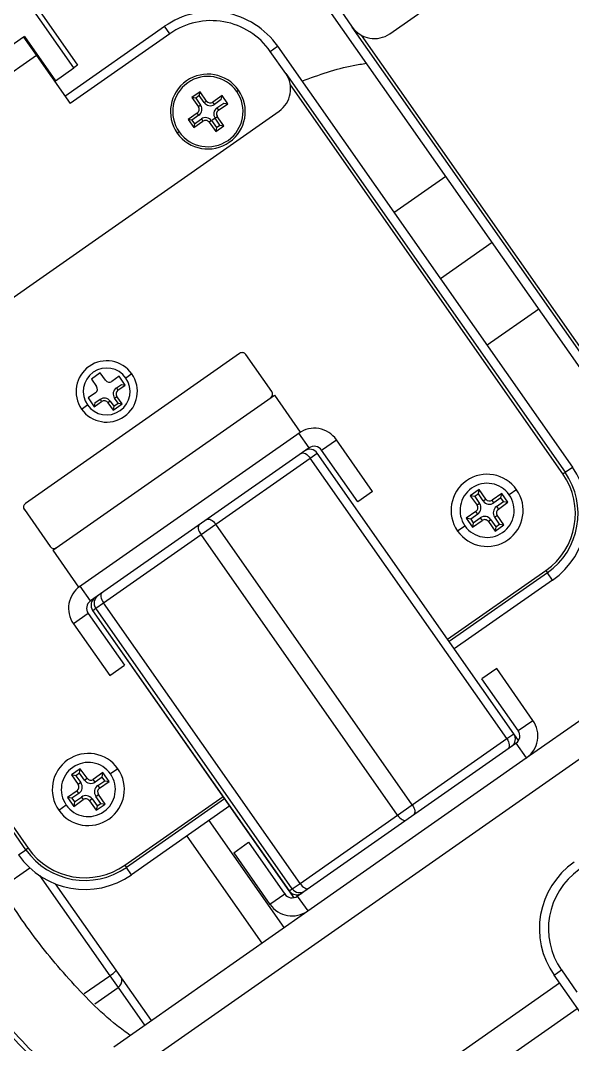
# Model space of a CAD drawing. Header units: millimetres. Extents: x 152904052 to 153933663, y 538271515 to 539240469.
# Drawn here: x 153354048.1 to 153354109.3, y 538947625.2 to 538947738.8 of the extents above; entities that cross this region are included whole.
import ezdxf

# ---------------------------------------------------------------- set-up
doc = ezdxf.new("R2010")
doc.units = ezdxf.units.MM
doc.layers.add('POWR', color=5, linetype='Continuous')

msp = doc.modelspace()

# ---------------------------------------------------------------- linework, layer by layer
at = {"layer": 'POWR', "color": 7}
for p, q in [((153354089.04, 538947737.32), (153354143.92, 538947775.75)), ((153354053.99, 538947733.54), (153354048.26, 538947741.73)), ((153354048.67, 538947742.01), (153354054.4, 538947733.82)), ((153354083.14, 538947740.52), (153354084.86, 538947738.06)), ((153354115.02, 538947693.25), (153354082.32, 538947739.94)), ((153354053, 538947730.39), (153354064.05, 538947738.14)), ((153354064.63, 538947737.32), (153354064.05, 538947738.14)), ((153354115.84, 538947693.82), (153354084.86, 538947738.06)), ((153354048.41, 538947736.95), (153354041.85, 538947732.36)), ((153354048.51, 538947737.02), (153354048.41, 538947736.95)), ((153354048.41, 538947736.95), (153354049.84, 538947734.9)), ((153354048.51, 538947737.02), (153354051.95, 538947732.1)), ((153354064.63, 538947737.32), (153354053.57, 538947729.58)), ((153354085.86, 538947737.16), (153354116.08, 538947694)), ((153354048.68, 538947736.77), (153354048.58, 538947736.7)), ((153354048.74, 538947736.69), (153354048.68, 538947736.56)), ((153354075.77, 538947735.35), (153354076.59, 538947735.93)), ((153354076.59, 538947735.93), (153354109.28, 538947689.24)), ((153354049.84, 538947734.9), (153354043.29, 538947730.31)), ((153354049.84, 538947734.9), (153354053.57, 538947729.58)), ((153354077.49, 538947732.9), (153354075.77, 538947735.35)), ((153354051.95, 538947732.1), (153354053.99, 538947733.54)), ((153354054.4, 538947733.82), (153354053.99, 538947733.54)), ((153354077.49, 538947732.9), (153354108.46, 538947688.66)), ((153354051.95, 538947732.1), (153354051.85, 538947732.03)), ((153354108.22, 538947688.49), (153354078, 538947731.65)), ((153354067.98, 538947730.88), (153354067.08, 538947730.25)), ((153354067.08, 538947730.25), (153354067.8, 538947729.22)), ((153354067.51, 538947730.17), (153354067.08, 538947730.25)), ((153354067.9, 538947730.45), (153354067.51, 538947730.17)), ((153354067.51, 538947730.17), (153354068.05, 538947729.4)), ((153354067.9, 538947730.45), (153354067.98, 538947730.88)), ((153354068.45, 538947729.68), (153354067.9, 538947730.45)), ((153354068.7, 538947729.85), (153354067.98, 538947730.88)), ((153354070.42, 538947730.45), (153354069.39, 538947729.73)), ((153354070.34, 538947730.02), (153354070.42, 538947730.45)), ((153354071.05, 538947729.55), (153354070.42, 538947730.45)), ((153354072.04, 538947730.91), (153354072.25, 538947731.06)), ((153354068.05, 538947729.4), (153354067.8, 538947729.22)), ((153354068.45, 538947729.68), (153354068.7, 538947729.85)), ((153354069.57, 538947729.48), (153354069.39, 538947729.73)), ((153354070.34, 538947730.02), (153354069.57, 538947729.48)), ((153354069.85, 538947729.08), (153354070.62, 538947729.62)), ((153354069.85, 538947729.08), (153354070.02, 538947728.83)), ((153354070.02, 538947728.83), (153354071.05, 538947729.55)), ((153354070.62, 538947729.62), (153354071.05, 538947729.55)), ((153354021.87, 538947690.29), (153354076.75, 538947728.72)), ((153354067.67, 538947728.52), (153354066.65, 538947727.81)), ((153354066.65, 538947727.81), (153354067.28, 538947726.91)), ((153354067.08, 538947727.73), (153354066.65, 538947727.81)), ((153354067.85, 538947728.27), (153354067.08, 538947727.73)), ((153354067.36, 538947727.33), (153354068.13, 538947727.88)), ((153354067.85, 538947728.27), (153354067.67, 538947728.52)), ((153354068.13, 538947727.88), (153354068.3, 538947727.62)), ((153354069.32, 538947727.78), (153354069.72, 538947728.03)), ((153354069.65, 538947727.96), (153354069.9, 538947728.13)), ((153354070.19, 538947727.18), (153354069.65, 538947727.96)), ((153354070.62, 538947727.11), (153354069.9, 538947728.13)), ((153354067.08, 538947727.73), (153354067.36, 538947727.33)), ((153354067.28, 538947726.91), (153354068.3, 538947727.62)), ((153354067.36, 538947727.33), (153354067.28, 538947726.91)), ((153354069.25, 538947727.68), (153354069, 538947727.5)), ((153354069, 538947727.5), (153354069.72, 538947726.48)), ((153354069.25, 538947727.68), (153354069.79, 538947726.9)), ((153354069.72, 538947726.48), (153354070.62, 538947727.11)), ((153354069.79, 538947726.9), (153354069.72, 538947726.48)), ((153354069.79, 538947726.9), (153354070.19, 538947727.18)), ((153354070.19, 538947727.18), (153354070.62, 538947727.11)), ((153354065.65, 538947726.44), (153354065.45, 538947726.3)), ((153354089.49, 538947717.5), (153354095.23, 538947721.51)), ((153354100.39, 538947714.14), (153354094.66, 538947710.12)), ((153354105.55, 538947706.77), (153354099.82, 538947702.75)), ((153354072.37, 538947701.85), (153354048.62, 538947685.21)), ((153354075.94, 538947697.63), (153354073.07, 538947701.72)), ((153354056.92, 538947699.69), (153354055.93, 538947699)), ((153354057.49, 538947698.87), (153354056.92, 538947699.69)), ((153354060.41, 538947699.58), (153354059.76, 538947699.12)), ((153354055.93, 538947699), (153354056.51, 538947698.18)), ((153354059.01, 538947699.32), (153354058.19, 538947698.75)), ((153354058.7, 538947698.02), (153354059.27, 538947698.41)), ((153354058.87, 538947697.77), (153354059.69, 538947698.34)), ((153354059.69, 538947698.34), (153354059.01, 538947699.32)), ((153354059.27, 538947698.41), (153354059.69, 538947698.34)), ((153354051.65, 538947680.01), (153354076.23, 538947697.22)), ((153354056.38, 538947697.49), (153354055.56, 538947696.91)), ((153354058.7, 538947698.02), (153354058.87, 538947697.77)), ((153354076.23, 538947697.22), (153354079.09, 538947693.12)), ((153354054.84, 538947695.68), (153354055.5, 538947696.13)), ((153354055.56, 538947696.91), (153354056.25, 538947695.93)), ((153354056.25, 538947695.93), (153354057.07, 538947696.5)), ((153354056.33, 538947696.36), (153354056.25, 538947695.93)), ((153354056.33, 538947696.36), (153354056.9, 538947696.76)), ((153354056.9, 538947696.76), (153354057.07, 538947696.5)), ((153354058.02, 538947696.56), (153354057.77, 538947696.38)), ((153354057.77, 538947696.38), (153354058.34, 538947695.56)), ((153354058.02, 538947696.56), (153354058.42, 538947695.99)), ((153354058.34, 538947695.56), (153354059.33, 538947696.25)), ((153354058.42, 538947695.99), (153354058.9, 538947696.33)), ((153354058.5, 538947696.89), (153354058.75, 538947697.07)), ((153354058.9, 538947696.33), (153354058.5, 538947696.89)), ((153354059.33, 538947696.25), (153354058.75, 538947697.07)), ((153354058.9, 538947696.33), (153354059.33, 538947696.25)), ((153354058.42, 538947695.99), (153354058.34, 538947695.56)), ((153354054.52, 538947675.92), (153354079.09, 538947693.12)), ((153354080.08, 538947691.37), (153354078.93, 538947693.01)), ((153354081.47, 538947691.12), (153354083.11, 538947692.27)), ((153354087.12, 538947686.54), (153354083.11, 538947692.27)), ((153354048.67, 538947646.79), (153354017.69, 538947691.03)), ((153354080.08, 538947691.37), (153354055.83, 538947674.39)), ((153354080.2, 538947690.24), (153354080.98, 538947690.78)), ((153354102.78, 538947659.65), (153354080.98, 538947690.78)), ((153354085.48, 538947685.39), (153354081.47, 538947691.12)), ((153354018.69, 538947690.13), (153354048.91, 538947646.96)), ((153354069.72, 538947682.9), (153354080.2, 538947690.24)), ((153354102, 538947659.11), (153354080.2, 538947690.24)), ((153354108.46, 538947688.66), (153354109.28, 538947689.24)), ((153354108.22, 538947688.49), (153354108.46, 538947688.66)), ((153354087.12, 538947686.54), (153354085.48, 538947685.39)), ((153354098.94, 538947686.75), (153354097.95, 538947686.06)), ((153354098.44, 538947685.98), (153354097.95, 538947686.06)), ((153354097.95, 538947686.06), (153354098.7, 538947685)), ((153354098.85, 538947686.26), (153354098.44, 538947685.98)), ((153354098.44, 538947685.98), (153354098.99, 538947685.2)), ((153354098.85, 538947686.26), (153354098.94, 538947686.75)), ((153354099.39, 538947685.49), (153354098.85, 538947686.26)), ((153354099.68, 538947685.69), (153354098.94, 538947686.75)), ((153354101.44, 538947686.31), (153354100.38, 538947685.56)), ((153354101.36, 538947685.82), (153354100.58, 538947685.28)), ((153354101.36, 538947685.82), (153354101.44, 538947686.31)), ((153354101.64, 538947685.41), (153354101.36, 538947685.82)), ((153354102.13, 538947685.33), (153354101.44, 538947686.31)), ((153354103.1, 538947686.74), (153354102.28, 538947686.16)), ((153354098.99, 538947685.2), (153354098.7, 538947685)), ((153354099.39, 538947685.49), (153354099.68, 538947685.69)), ((153354100.58, 538947685.28), (153354100.38, 538947685.56)), ((153354100.87, 538947684.87), (153354101.64, 538947685.41)), ((153354100.87, 538947684.87), (153354101.07, 538947684.58)), ((153354101.07, 538947684.58), (153354102.13, 538947685.33)), ((153354101.64, 538947685.41), (153354102.13, 538947685.33)), ((153354048.5, 538947684.52), (153354051.36, 538947680.42)), ((153354098.58, 538947684.3), (153354097.51, 538947683.56)), ((153354097.51, 538947683.56), (153354098.2, 538947682.57)), ((153354098, 538947683.47), (153354097.51, 538947683.56)), ((153354098.78, 538947684.02), (153354098, 538947683.47)), ((153354098.29, 538947683.06), (153354099.06, 538947683.61)), ((153354098.78, 538947684.02), (153354098.58, 538947684.3)), ((153354099.06, 538947683.61), (153354099.26, 538947683.32)), ((153354100.66, 538947683.68), (153354100.94, 538947683.89)), ((153354101.2, 538947682.91), (153354100.66, 538947683.68)), ((153354101.69, 538947682.82), (153354100.94, 538947683.89)), ((153354068.09, 538947681.75), (153354069.72, 538947682.9)), ((153354091.52, 538947651.77), (153354069.72, 538947682.9)), ((153354096.55, 538947682.15), (153354097.36, 538947682.72)), ((153354098, 538947683.47), (153354098.29, 538947683.06)), ((153354098.2, 538947682.57), (153354099.26, 538947683.32)), ((153354098.29, 538947683.06), (153354098.2, 538947682.57)), ((153354100.25, 538947683.4), (153354099.96, 538947683.2)), ((153354099.96, 538947683.2), (153354100.71, 538947682.13)), ((153354100.25, 538947683.4), (153354100.79, 538947682.62)), ((153354100.71, 538947682.13), (153354101.69, 538947682.82)), ((153354100.79, 538947682.62), (153354100.71, 538947682.13)), ((153354100.79, 538947682.62), (153354101.2, 538947682.91)), ((153354101.2, 538947682.91), (153354101.69, 538947682.82)), ((153354057.27, 538947674.18), (153354068.09, 538947681.75)), ((153354089.88, 538947650.63), (153354068.09, 538947681.75)), ((153354051.65, 538947680.01), (153354054.52, 538947675.92)), ((153354095.43, 538947670.14), (153354106.33, 538947677.77)), ((153354106.5, 538947677.52), (153354095.61, 538947669.89)), ((153354107.07, 538947676.7), (153354096.18, 538947669.07)), ((153354106.33, 538947677.77), (153354106.5, 538947677.52)), ((153354107.07, 538947676.7), (153354106.5, 538947677.52)), ((153354055.83, 538947674.39), (153354054.68, 538947676.03)), ((153354056.07, 538947673.34), (153354077.87, 538947642.22)), ((153354056.07, 538947673.34), (153354056.08, 538947673.34)), ((153354056.08, 538947673.34), (153354056.41, 538947673.58)), ((153354077.87, 538947642.22), (153354056.08, 538947673.34)), ((153354056.41, 538947673.58), (153354057.27, 538947674.18)), ((153354078.21, 538947642.45), (153354056.41, 538947673.58)), ((153354079.07, 538947643.05), (153354057.27, 538947674.18)), ((153354055.58, 538947673), (153354053.95, 538947671.85)), ((153354055.58, 538947673), (153354059.6, 538947667.27)), ((153354053.95, 538947671.85), (153354057.96, 538947666.12)), ((153354057.96, 538947666.12), (153354059.6, 538947667.27)), ((153354100.89, 538947666.88), (153354099.25, 538947665.73)), ((153354104.9, 538947661.14), (153354100.89, 538947666.88)), ((153354103.27, 538947660), (153354099.25, 538947665.73)), ((153354103.27, 538947660), (153354104.9, 538947661.14)), ((153354104.17, 538947656.97), (153354110.83, 538947661.63)), ((153354102, 538947659.11), (153354102.78, 538947659.65)), ((153354103.3, 538947658.9), (153354102.78, 538947659.65)), ((153354060.4, 538947622.11), (153354112.77, 538947658.77)), ((153354078.77, 538947641.63), (153354103.02, 538947658.6)), ((153354091.52, 538947651.77), (153354102, 538947659.11)), ((153354103.02, 538947658.6), (153354104.17, 538947656.97)), ((153354102.57, 538947658.29), (153354102.57, 538947658.29)), ((153354079.92, 538947639.99), (153354104.17, 538947656.97)), ((153354054.7, 538947655.78), (153354053.72, 538947655.09)), ((153354054.62, 538947655.29), (153354054.21, 538947655)), ((153354054.62, 538947655.29), (153354054.7, 538947655.78)), ((153354055.16, 538947654.51), (153354054.62, 538947655.29)), ((153354055.45, 538947654.71), (153354054.7, 538947655.78)), ((153354057.21, 538947655.34), (153354056.14, 538947654.59)), ((153354057.12, 538947654.85), (153354057.21, 538947655.34)), ((153354057.9, 538947654.35), (153354057.21, 538947655.34)), ((153354058.86, 538947655.76), (153354058.04, 538947655.19)), ((153354053.72, 538947655.09), (153354054.47, 538947654.03)), ((153354054.21, 538947655), (153354053.72, 538947655.09)), ((153354054.21, 538947655), (153354054.75, 538947654.23)), ((153354054.75, 538947654.23), (153354054.47, 538947654.03)), ((153354055.16, 538947654.51), (153354055.45, 538947654.71)), ((153354056.35, 538947654.3), (153354056.14, 538947654.59)), ((153354057.12, 538947654.85), (153354056.35, 538947654.3)), ((153354056.63, 538947653.9), (153354057.41, 538947654.44)), ((153354056.83, 538947653.61), (153354057.9, 538947654.35)), ((153354057.41, 538947654.44), (153354057.12, 538947654.85)), ((153354057.41, 538947654.44), (153354057.9, 538947654.35)), ((153354054.34, 538947653.33), (153354053.28, 538947652.58)), ((153354054.54, 538947653.04), (153354053.77, 538947652.5)), ((153354054.54, 538947653.04), (153354054.34, 538947653.33)), ((153354056.42, 538947652.71), (153354056.71, 538947652.91)), ((153354056.63, 538947653.9), (153354056.83, 538947653.61)), ((153354057.46, 538947651.85), (153354056.71, 538947652.91)), ((153354052.31, 538947651.17), (153354053.13, 538947651.75)), ((153354053.28, 538947652.58), (153354053.97, 538947651.6)), ((153354053.77, 538947652.5), (153354053.28, 538947652.58)), ((153354053.77, 538947652.5), (153354054.05, 538947652.09)), ((153354053.97, 538947651.6), (153354055.03, 538947652.35)), ((153354054.05, 538947652.09), (153354053.97, 538947651.6)), ((153354054.05, 538947652.09), (153354054.83, 538947652.63)), ((153354054.83, 538947652.63), (153354055.03, 538947652.35)), ((153354056.01, 538947652.43), (153354055.73, 538947652.22)), ((153354055.73, 538947652.22), (153354056.47, 538947651.16)), ((153354056.01, 538947652.43), (153354056.56, 538947651.65)), ((153354056.97, 538947651.93), (153354056.42, 538947652.71)), ((153354056.47, 538947651.16), (153354057.46, 538947651.85)), ((153354056.56, 538947651.65), (153354056.97, 538947651.93)), ((153354056.97, 538947651.93), (153354057.46, 538947651.85)), ((153354059.64, 538947645.07), (153354070.53, 538947652.7)), ((153354070.7, 538947652.45), (153354059.81, 538947644.83)), ((153354089.88, 538947650.63), (153354091.52, 538947651.77)), ((153354056.56, 538947651.65), (153354056.47, 538947651.16)), ((153354071.27, 538947651.64), (153354060.38, 538947644.01)), ((153354079.07, 538947643.05), (153354089.88, 538947650.63)), ((153354077.3, 538947638.15), (153354068.98, 538947650.03)), ((153354066.52, 538947648.31), (153354074.84, 538947636.43)), ((153354071.73, 538947646.46), (153354073.37, 538947647.61)), ((153354073.37, 538947647.61), (153354077.38, 538947641.87)), ((153354047.85, 538947646.22), (153354048.67, 538947646.79)), ((153354048.91, 538947646.96), (153354048.67, 538947646.79)), ((153354071.73, 538947646.46), (153354075.74, 538947640.72)), ((153354059.64, 538947645.07), (153354059.81, 538947644.83)), ((153354046.05, 538947642.64), (153354049.1, 538947644.78)), ((153354050.19, 538947643.92), (153354057.97, 538947632.8)), ((153354060.38, 538947644.01), (153354059.81, 538947644.83)), ((153354051.93, 538947643), (153354062.55, 538947627.83)), ((153354078.21, 538947642.45), (153354079.07, 538947643.05)), ((153354077.38, 538947641.87), (153354075.74, 538947640.72)), ((153354077.87, 538947642.22), (153354078.21, 538947642.45)), ((153354077.87, 538947642.22), (153354078.4, 538947641.46)), ((153354077.87, 538947642.22), (153354077.87, 538947642.22)), ((153354078.4, 538947641.47), (153354077.89, 538947642.18)), ((153354078.78, 538947641.63), (153354078.67, 538947641.79)), ((153354078.77, 538947641.63), (153354079.92, 538947639.99)), ((153354058.42, 538947624.93), (153354079.92, 538947639.99)), ((153354055.13, 538947630.82), (153354057.97, 538947632.8)), ((153354057.97, 538947632.8), (153354058.89, 538947631.5)), ((153354107.24, 538947632.87), (153354108.06, 538947633.45)), ((153354139.94, 538947586.18), (153354107.24, 538947632.87)), ((153354108.06, 538947633.45), (153354109.78, 538947630.99)), ((153354056.3, 538947629.68), (153354058.89, 538947631.5)), ((153354058.89, 538947631.5), (153354061.82, 538947627.31)), ((153354071.35, 538947606.46), (153354107.85, 538947632.01)), ((153354073.33, 538947603.63), (153354109.82, 538947629.19))]:
    msp.add_line(p, q, dxfattribs=at)
at = {"layer": 'POWR', "color": 7, "flags": 128}
for points in [[(153354079.2, 538947690.75), (153354079.29, 538947690.8), (153354079.4, 538947690.81), (153354079.53, 538947690.78), (153354079.67, 538947690.73), (153354079.81, 538947690.64), (153354079.95, 538947690.53), (153354080.08, 538947690.39), (153354080.2, 538947690.24)], [(153354067.9, 538947682.85), (153354067.84, 538947682.78), (153354067.8, 538947682.68), (153354067.78, 538947682.56), (153354067.79, 538947682.41), (153354067.83, 538947682.25), (153354067.9, 538947682.09), (153354067.98, 538947681.92), (153354068.09, 538947681.75)], [(153354068.72, 538947683.42), (153354068.82, 538947683.46), (153354068.93, 538947683.47), (153354069.06, 538947683.45), (153354069.19, 538947683.39), (153354069.33, 538947683.3), (153354069.47, 538947683.19), (153354069.6, 538947683.05), (153354069.72, 538947682.9)], [(153354057.09, 538947675.27), (153354057.02, 538947675.2), (153354056.98, 538947675.11), (153354056.97, 538947674.98), (153354056.98, 538947674.84), (153354057.02, 538947674.68), (153354057.08, 538947674.52), (153354057.17, 538947674.35), (153354057.27, 538947674.18)], [(153354102, 538947659.11), (153354102.1, 538947658.94), (153354102.18, 538947658.77), (153354102.24, 538947658.6), (153354102.28, 538947658.44), (153354102.28, 538947658.29), (153354102.26, 538947658.17), (153354102.21, 538947658.06), (153354102.14, 538947657.99)], [(153354091.52, 538947651.77), (153354091.62, 538947651.61), (153354091.71, 538947651.44), (153354091.77, 538947651.27), (153354091.8, 538947651.1), (153354091.81, 538947650.96), (153354091.78, 538947650.83), (153354091.74, 538947650.73), (153354091.66, 538947650.65)], [(153354089.88, 538947650.63), (153354090, 538947650.47), (153354090.13, 538947650.33), (153354090.27, 538947650.22), (153354090.4, 538947650.13), (153354090.53, 538947650.07), (153354090.65, 538947650.04), (153354090.76, 538947650.04), (153354090.85, 538947650.08)], [(153354079.07, 538947643.05), (153354079.19, 538947642.9), (153354079.32, 538947642.76), (153354079.45, 538947642.64), (153354079.59, 538947642.55), (153354079.72, 538947642.49), (153354079.84, 538947642.46), (153354079.94, 538947642.47), (153354080.03, 538947642.51)]]:
    msp.add_lwpolyline(points, dxfattribs=at)
at = {"layer": 'POWR', "color": 7}
for centre, radius, start, end in [((153354069.22, 538947730.77), 9, 35, 125), ((153354069.22, 538947730.77), 8, 35, 125), ((153354087.32, 538947739.78), 3, 215, 305), ((153354068.85, 538947728.68), 4.15, 35, 215), ((153354068.85, 538947728.68), 3.9, 35, 215), ((153354075.03, 538947731.18), 3, 305, 35), ((153354068.85, 538947728.68), 4.15, 215, 35), ((153354068.85, 538947728.68), 3.9, 215, 35), ((153354067.39, 538947728.93), 0.5, 305, 35), ((153354067.39, 538947728.93), 0.807, 305, 35), ((153354069.11, 538947730.14), 0.807, 215, 305), ((153354069.11, 538947730.14), 0.5, 215, 305), ((153354070.31, 538947728.42), 0.807, 125, 215), ((153354068.59, 538947727.21), 0.807, 35, 125), ((153354070.31, 538947728.42), 0.5, 125, 215), ((153354068.59, 538947727.21), 0.5, 35, 125), ((153354072.66, 538947701.44), 0.5, 35, 125), ((153354057.63, 538947697.63), 3.4, 35, 215), ((153354057.63, 538947697.63), 3.4, 215, 35), ((153354057.63, 538947697.63), 2.6, 35, 215), ((153354057.63, 538947697.63), 2.6, 215, 35), ((153354057.9, 538947699.16), 0.5, 215, 305), ((153354056.1, 538947697.9), 0.5, 305, 35), ((153354059.16, 538947697.36), 0.807, 125, 215), ((153354059.16, 538947697.36), 0.5, 125, 215), ((153354075.53, 538947697.34), 0.5, 305, 35), ((153354057.36, 538947696.09), 0.807, 35, 125), ((153354057.36, 538947696.09), 0.5, 35, 125), ((153354080.65, 538947690.55), 3, 35, 125), ((153354080.65, 538947690.55), 1, 35, 125), ((153354080.16, 538947690.21), 1, 35, 125), ((153354101.91, 538947684.07), 9, 305, 35), ((153354099.82, 538947684.44), 4, 35, 215), ((153354101.91, 538947684.07), 7.7, 305, 35), ((153354101.91, 538947684.07), 8, 305, 35), ((153354099.82, 538947684.44), 3, 35, 215), ((153354099.82, 538947684.44), 4, 215, 35), ((153354099.82, 538947684.44), 3, 215, 35), ((153354048.91, 538947684.8), 0.5, 125, 215), ((153354098.29, 538947684.71), 0.5, 305, 35), ((153354098.29, 538947684.71), 0.851, 305, 35), ((153354100.09, 538947685.97), 0.851, 215, 305), ((153354100.09, 538947685.97), 0.5, 215, 305), ((153354101.35, 538947684.17), 0.851, 125, 215), ((153354099.55, 538947682.91), 0.851, 35, 125), ((153354101.35, 538947684.17), 0.5, 125, 215), ((153354099.55, 538947682.91), 0.5, 35, 125), ((153354051.77, 538947680.71), 0.5, 215, 305), ((153354056.4, 538947673.57), 3, 125, 215), ((153354056.89, 538947673.92), 1, 125, 215), ((153354056.89, 538947673.92), 1, 125.0109, 215.0109), ((153354057.23, 538947674.15), 1, 125.0109, 215.0109), ((153354056.4, 538947673.57), 1, 125, 215), ((153354102.45, 538947659.42), 3, 305, 35), ((153354101.96, 538947659.08), 1, 305, 35), ((153354102.45, 538947659.42), 1, 305, 35), ((153354055.59, 538947653.47), 4, 35, 215), ((153354055.59, 538947653.47), 3, 35, 215), ((153354055.59, 538947653.47), 4, 215, 35), ((153354055.59, 538947653.47), 3, 215, 35), ((153354054.06, 538947653.74), 0.5, 305, 35), ((153354054.06, 538947653.74), 0.851, 305, 35), ((153354055.86, 538947655), 0.851, 215, 305), ((153354055.86, 538947655), 0.5, 215, 305), ((153354057.12, 538947653.2), 0.851, 125, 215), ((153354057.12, 538947653.2), 0.5, 125, 215), ((153354055.32, 538947651.94), 0.851, 35, 125), ((153354055.32, 538947651.94), 0.5, 35, 125), ((153354055.22, 538947651.38), 9, 215, 305), ((153354055.22, 538947651.38), 8, 215, 305), ((153354055.22, 538947651.38), 7.7, 215, 305), ((153354114.62, 538947638.03), 9, 125, 215), ((153354114.62, 538947638.03), 8, 125, 215), ((153354078.2, 538947642.45), 1, 215, 305), ((153354078.69, 538947642.79), 1, 215, 305), ((153354078.69, 538947642.79), 1, 214.9891, 304.9891), ((153354079.03, 538947643.03), 1, 214.9891, 304.9891), ((153354078.2, 538947642.45), 3, 215, 305), ((153354055.6, 538947636.4), 4.31, 303.4063, 315.421), ((153354058.32, 538947632.33), 1.01, 303.9489, 6.0448)]:
    msp.add_arc(centre, radius, start, end, dxfattribs=at)
for points, knots in [([(153354079.29, 538947732.07), (153354081.16, 538947732.75), (153354083.51, 538947733.61), (153354085.96, 538947733.97), (153354086.46, 538947734.04)], [0, 0, 0, 0, 0.799053, 1, 1, 1, 1]), ([(153354028.49, 538947673.86), (153354028.46, 538947673.14), (153354028.3, 538947669.39), (153354029.16, 538947662.59), (153354031.14, 538947653.64), (153354034.35, 538947645.04), (153354038.59, 538947637), (153354043.74, 538947629.67), (153354049.64, 538947623.23), (153354055.67, 538947617.94), (153354059.95, 538947615.21), (153354061.86, 538947614)], [0, 0, 0, 0, 0.030131, 0.157165, 0.285275, 0.413386, 0.54042, 0.665356, 0.787271, 0.905377, 1, 1, 1, 1]), ([(153354061.07, 538947615.13), (153354059.54, 538947616.11), (153354055.64, 538947618.6), (153354049.99, 538947623.6), (153354044.13, 538947629.98), (153354039.02, 538947637.26), (153354034.81, 538947645.25), (153354031.62, 538947653.79), (153354029.66, 538947662.67), (153354028.81, 538947669.19), (153354028.95, 538947672.69), (153354028.97, 538947673.18)], [0, 0, 0, 0, 0.078951, 0.200388, 0.325741, 0.454201, 0.584818, 0.716542, 0.848265, 0.978883, 1, 1, 1, 1]), ([(153354060.22, 538947626.19), (153354059.72, 538947626.55), (153354057.25, 538947628.39), (153354053.36, 538947632.4), (153354048.58, 538947638.22), (153354044.53, 538947644.82), (153354041.4, 538947651.47), (153354040.13, 538947656.03), (153354039.58, 538947658.02)], [0, 0, 0, 0, 0.047475, 0.239579, 0.431683, 0.632114, 0.839742, 1, 1, 1, 1])]:
    msp.add_open_spline(points, degree=3, knots=knots, dxfattribs=at)

doc.saveas('drawing.dxf')
